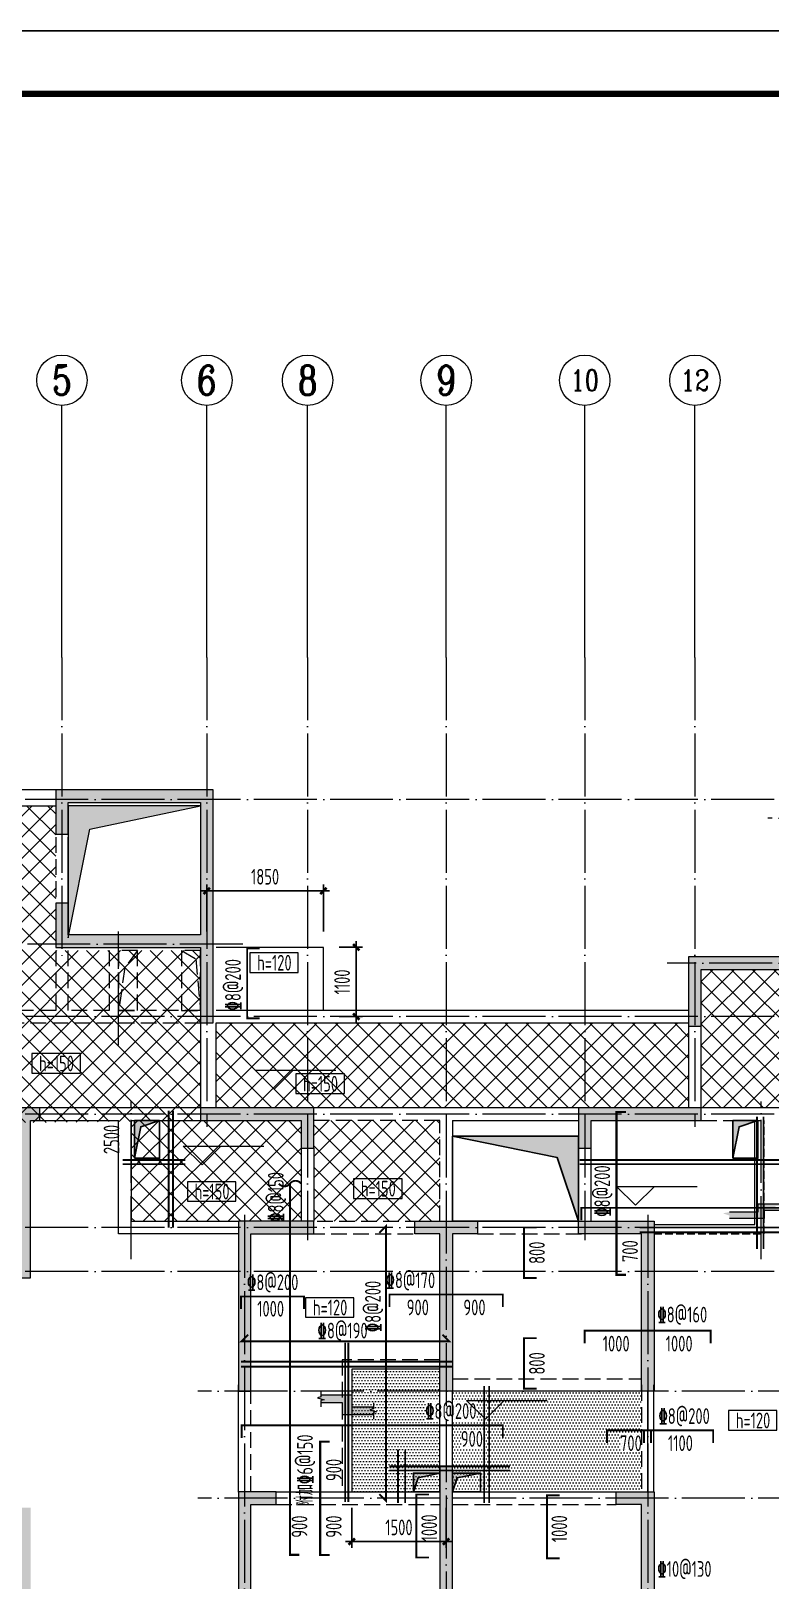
# Model space of a CAD drawing. Extents: x -129922 to 1190196, y -520662 to 139923.
# Drawn here: x 597048 to 608782, y -155945 to -131343 of the extents above; entities that cross this region are included whole.
import ezdxf
from ezdxf.enums import TextEntityAlignment as Align

# ---------------------------------------------------------------- set-up
doc = ezdxf.new("R2010")
doc.units = 0
doc.header["$LTSCALE"] = 1000
doc.header["$MEASUREMENT"] = 0
doc.linetypes.add('DASH', pattern=[0.35, 0.25, -0.1])
doc.linetypes.add('DOTE', pattern=[2.42, 2, -0.2, 0.02, -0.2])
for name, color, linetype, lineweight in [('A-平面-饰线', 11, 'Continuous', 15), ('A-标注-轴号', 3, 'Continuous', 15), ('A-标注-轴号文字', 7, 'Continuous', 15), ('A-轴线-塔楼', 1, 'DOTE', 9), ('A-轴线-隔墙', 41, 'DOTE', 9), ('S-基础-DQ', 6, 'Continuous', 20), ('S-墙柱-HATCH', 251, 'Continuous', 9), ('S-墙柱-WALL', 6, 'Continuous', 20), ('S-板-BEAM', 4, 'DASH', 20), ('S-板-BEAM-CON', 2, 'Continuous', 20), ('S-板-DIM', 3, 'Continuous', 20), ('S-板-文字', 7, 'Continuous', 20), ('S-板-板厚', 191, 'Continuous', 20), ('S-板-板面填充', 251, 'Continuous', 20), ('S-板-标高', 3, 'Continuous', 20), ('S-板-楼板正筋', 107, 'Continuous', 20), ('S-板-楼板正筋文字', 107, 'Continuous', 20), ('S-板-楼板负筋', 1, 'Continuous', 20), ('S-板-楼板负筋文字', 7, 'Continuous', 20), ('S-板-洞口边线', 211, 'Continuous', 20), ('S-通用-THIN', 7, 'Continuous', 20)]:
    doc.layers.add(name, color=color, linetype=linetype, lineweight=lineweight)
for name, color, linetype in [('HOLE', 5, 'Continuous'), ('HOLE_HATCH', 9, 'Continuous'), ('Y-云图图框', 7, 'Continuous'), ('板面填充', 251, 'Continuous'), ('洞口边线', 211, 'Continuous')]:
    doc.layers.add(name, color=color, linetype=linetype)
doc.styles.add('_TCH_AXIS', font='COMPLEX.shx', dxfattribs={"bigfont": 'hztxt.shx'})
doc.styles.add('_YT_Name', font='', dxfattribs={"width": 0.8})
doc.styles.add('_YT_Sign_Text', font='ros.shx', dxfattribs={"width": 0.8, "bigfont": 'hztxt.shx'})
doc.styles.add('BW_Rein', font='tssdeng.shx', dxfattribs={"width": 0.7, "bigfont": 'hztxt.shx'})
doc.styles.add('COMPLEX', font='COMPLEX')
doc.styles.get("Standard").update_dxf_attribs({"font": 'gbenor.shx', "bigfont": 'gbcbig.shx'})
doc.styles.add('TSSD_Dimension', font='tssdeng.shx', dxfattribs={"width": 0.7, "bigfont": 'HZTXT.SHX'})
doc.styles.add('TSSD_Rein', font='tssdeng.shx', dxfattribs={"width": 0.7, "bigfont": 'hztxt.shx'})
doc.styles.add('样式 1', font='tssdeng.shx', dxfattribs={"width": 0.7, "bigfont": 'tssdchn.shx'})
doc.styles.get('_YT_Name').set_extended_font_data('SimHei')
doc.dimstyles.new('TSSD_100_100$0', dxfattribs={"dimtxt": 250, "dimasz": 100, "dimexe": 100, "dimexo": 250, "dimgap": 100, "dimtad": 1, "dimdec": 0, "dimzin": 0, "dimdsep": 46, "dimtxsty": 'TSSD_Dimension', "dimblk": 'ARCHTICK', "dimcen": 0, "dimdle": 100, "dimclrd": 3, "dimclre": 3, "dimclrt": 7, "dimadec": 0, "dimazin": 0, "dimtfac": 1, "dimtdec": 0, "dimtix": 1, "dimtmove": 2, "dimatfit": 0, "dimldrblk": 'ARCHTICK', "dimfxl": 0, "dimtolj": 1, "dimtzin": 0, "dimarcsym": 0})
pattern_1 = [(45, (-3721526.9, 350783.6), (-168.379802, 168.379802), []), (135, (-3721526.9, 350783.6), (-168.379802, -168.379802), [])]

# ---------------------------------------------------------------- blocks, each defined once
blk = doc.blocks.new('_AXISO')
blk.add_circle((0, 0), 0.5)
at = {"layer": 'S-板-文字', "style": 'COMPLEX', "width": 1.041667}
blk.add_attdef('A', text='', height=0.56, dxfattribs=at).set_placement((-0.25, -0.28), (0.25, -0.28), align=Align.FIT)
blk = doc.blocks.new('ZHOUWANG3')
at = {"layer": 'A-标注-轴号'}
for p, q in [((99452, 248942), (99452, 252942)), ((101752, 248942), (101752, 252942)), ((103352, 248942), (103352, 252942)), ((105552, 248942), (105552, 252942)), ((107752, 248942), (107752, 252942)), ((109502, 248942), (109502, 252942))]:
    blk.add_line(p, q, dxfattribs=at)
at = {"layer": 'A-轴线-塔楼', "linetype": 'DOTE', "ltscale": 0.5}
for p, q in [((99452, 248942), (99452, 244136)), ((101752, 248942), (101752, 241486)), ((103352, 248942), (103352, 239686)), ((105552, 248942), (105552, 226834)), ((107752, 248942), (107752, 239686)), ((109502, 248942), (109502, 241486)), ((139798, 246686), (85362, 246686)), ((115570, 246386), (110660, 246386)), ((102322, 244386), (85362, 244386)), ((115570, 244086), (109062, 244086)), ((139798, 243236), (85362, 243236)), ((139798, 241686), (85362, 241686)), ((139798, 239886), (85362, 239886)), ((102352, 240086), (102352, 226834)), ((108752, 240086), (108752, 226834)), ((139798, 239186), (85362, 239186)), ((122394, 235586), (101608, 235586))]:
    blk.add_line(p, q, dxfattribs=at)
at = {"layer": 'A-轴线-隔墙', "ltscale": 0.5}
for p, q in [((100352, 242784), (100352, 244586)), ((100552, 239386), (100552, 241886)), ((110552, 239386), (110552, 241886)), ((122394, 237286), (101608, 237286))]:
    blk.add_line(p, q, dxfattribs=at)
at = {"layer": 'A-标注-轴号'}
ref = blk.add_blockref('_AXISO', (99452, 253342), dxfattribs=dict(at, xscale=800, yscale=800, zscale=800))
ref.add_attrib('A', '5', dxfattribs={"layer": 'A-标注-轴号文字', "height": 466, "style": '_TCH_AXIS'}).set_placement((99297, 253109), (99607, 253109), align=Align.FIT)
ref = blk.add_blockref('_AXISO', (101752, 253342), dxfattribs=dict(at, xscale=800, yscale=800, zscale=800))
ref.add_attrib('A', '6', dxfattribs={"layer": 'A-标注-轴号文字', "height": 466, "style": '_TCH_AXIS'}).set_placement((101597, 253109), (101907, 253109), align=Align.FIT)
ref = blk.add_blockref('_AXISO', (103352, 253342), dxfattribs=dict(at, xscale=800, yscale=800, zscale=800))
ref.add_attrib('A', '8', dxfattribs={"layer": 'A-标注-轴号文字', "height": 466, "style": '_TCH_AXIS'}).set_placement((103197, 253109), (103507, 253109), align=Align.FIT)
ref = blk.add_blockref('_AXISO', (105552, 253342), dxfattribs=dict(at, xscale=800, yscale=800, zscale=800))
ref.add_attrib('A', '9', dxfattribs={"layer": 'A-标注-轴号文字', "height": 466, "style": '_TCH_AXIS'}).set_placement((105397, 253109), (105707, 253109), align=Align.FIT)
ref = blk.add_blockref('_AXISO', (107752, 253342), dxfattribs=dict(at, xscale=800, yscale=800, zscale=800))
ref.add_attrib('A', '10', dxfattribs={"layer": 'A-标注-轴号文字', "height": 328.4, "style": '_TCH_AXIS'}).set_placement((107525, 253178), (107979, 253178), align=Align.FIT)
ref = blk.add_blockref('_AXISO', (109502, 253342), dxfattribs=dict(at, xscale=800, yscale=800, zscale=800))
ref.add_attrib('A', '12', dxfattribs={"layer": 'A-标注-轴号文字', "height": 328.4, "style": '_TCH_AXIS'}).set_placement((109275, 253178), (109729, 253178), align=Align.FIT)
blk = doc.blocks.new('ECMCTK_A1_横_单行图名--0')
at = {"color": 4}
blk.add_lwpolyline([(0, 0), (841, 0), (841, 594), (0, 594)], close=True, dxfattribs=at)
at = {"const_width": 1}
blk.add_lwpolyline([(25, 10), (831, 10), (831, 584), (25, 584)], close=True, dxfattribs=at)
at = {"color": 80, "flags": 3}
for tag, height, p in [('YTHQINS', 3, (34.31, 585.5)), ('ECMCKEY', 3, (292.07, 288.23)), ('YTTQINS', 5.62, (848.03, 12.81)), ('YTBARCODE_T1', 3, (749.78, 5.95)), ('YTFRAME', 3, (652.76, 5.84))]:
    blk.add_attdef(tag, text='', height=height, dxfattribs=at).set_placement(p, align=Align.MIDDLE_CENTER)
for tag, height, style, width, p in [('证书编号', 4, '_YT_Sign_Text', 0.8, (708.87, 43.81)), ('审查批准号', 4, '_YT_Sign_Text', 0.8, (761.06, 43.81)), ('工程号', 4, '_YT_Sign_Text', 0.5, (804.08, 44.12)), ('设计单位', 6, '_YT_Name', 0.8, (623.75, 38.6)), ('建设单位', 4, '_YT_Sign_Text', 0.8, (734.96, 36.11)), ('阶段', 4, '_YT_Sign_Text', 0.8, (804.08, 35.81)), ('项目号', 4, '_YT_Sign_Text', 0.5, (822.08, 33.72)), ('项目名称', 4, '_YT_Sign_Text', 0.8, (734.96, 28.11)), ('专业', 4, '_YT_Sign_Text', 0.8, (804.08, 27.31)), ('图纸编号', 4, '_YT_Sign_Text', 0.5, (803.93, 19.36)), ('图纸名称', 4.5, '_YT_Name', 0.8, (735.39, 15.06)), ('版本号', 4, '_YT_Sign_Text', 0.8, (822.08, 13)), ('出图比例', 4.2, '_YT_Sign_Text', 0.8, (681.82, 11.78)), ('日期', 4, '_YT_Sign_Text', 0.5, (803.88, 12.13))]:
    blk.add_attdef(tag, text='', height=height, dxfattribs=dict(style=style, width=width)).set_placement(p, align=Align.CENTER)
at = {"style": '_YT_Sign_Text', "width": 0.8, "flags": 3}
for tag, p, height in [('[审定人]', (590.95, 27.81), 4.1), ('{审定人}', (605.87, 26.45), 6.24), ('[校对人]', (642.23, 27.82), 4.1), ('{校对人}', (658.35, 26.53), 6.24), ('{审核人}', (606.98, 18.44), 6.24), ('[设计人]', (642.47, 20.21), 4.1), ('{设计人}', (658.48, 18.54), 6.24), ('[审核人]', (591.01, 19.76), 4.1), ('{项目负责人}', (608.28, 10.72), 6.24), ('{专业负责人}', (658.58, 10.36), 6.24), ('[项目负责人]', (590.78, 12.01), 4.1), ('[专业负责人]', (642.74, 11.77), 4.1)]:
    blk.add_attdef(tag, p, '', height=height, dxfattribs=at)
at = {"color": 80, "flags": 3}
for tag, p in [('YTQRCODE', (551.04, 11.91)), ('YTBZSIT', (25, 10)), ('EXT_TK_LEFT', (25, 10))]:
    blk.add_attdef(tag, p, '', height=3, dxfattribs=at)
blk = doc.blocks.new('BW-525078071', base_point=(4324908, -588234))
at = {"layer": 'S-板-洞口边线', "linetype": 'DASH'}
for points in [[(4324908, -587234), (4324908, -588184), (4325208, -588184), (4325208, -587234), (4324908, -587234)], [(4325208, -587234), (4325008, -587502), (4324908, -588184)], [(4325908, -587234), (4325908, -588184), (4326208, -588184), (4326208, -587234), (4325908, -587234)], [(4325908, -587234), (4326133, -587368), (4326208, -588184)], [(4346408, -587484), (4346408, -588184), (4346708, -588184), (4346708, -587484), (4346408, -587484)], [(4346708, -587484), (4346508, -587752), (4346408, -588184)], [(4347408, -587484), (4347408, -588184), (4347708, -588184), (4347708, -587484), (4347408, -587484)], [(4347408, -587484), (4347633, -587618), (4347708, -588184)], [(4338158, -587534), (4338158, -588334), (4338458, -588334), (4338458, -587534), (4338158, -587534)], [(4338458, -587534), (4338258, -587802), (4338158, -588334)], [(4339158, -587534), (4339158, -588334), (4339458, -588334), (4339458, -587534), (4339158, -587534)], [(4339158, -587534), (4339383, -587668), (4339458, -588334)]]:
    blk.add_lwpolyline(points, dxfattribs=at)
blk = doc.blocks.new('新块')
at = {"layer": 'S-基础-DQ'}
h = blk.add_hatch(color=8, dxfattribs=at)
h.dxf.hatch_style = 1
h.paths.add_polyline_path([(100, 25), (371, 25), (371, 54), (266, 91), (455, 125), (0, 125), (0, 0), (-451, 0), (-556, -19), (-451, -56), (-451, -100), (100, -100)])
for points in [[(455, 125), (0, 125), (0, 0), (-451, 0)], [(371, 25), (100, 25), (100, -100), (-451, -100)]]:
    blk.add_lwpolyline(points, dxfattribs=at)
blk = doc.blocks.new('BW-40591366', base_point=(4327241, -517169))
at = {"layer": 'S-板-板面填充'}
h = blk.add_hatch(color=256, dxfattribs=at)
h.dxf.hatch_style = 1
h.paths.add_polyline_path([(4341141, -497329), (4339041, -497329), (4339041, -499429), (4339386, -497699)])
h = blk.add_hatch(dxfattribs=at)
h.set_pattern_fill('DOTS', color=256, scale=30, style=0)
h.set_pattern_definition([(0, (19874.037, -2898.71), (23.8125, 47.625), [0, -47.625])])
h.paths.add_polyline_path([(4343541, -506279), (4344940, -506279), (4344940, -508229), (4343541, -508229)])
h = blk.add_hatch(color=256, dxfattribs=at)
h.dxf.hatch_style = 1
h.paths.add_polyline_path([(4343051, -506778), (4343106, -506763), (4342996, -506733), (4343051, -506718), (4343051, -506688), (4343541, -506688), (4343541, -506878), (4343886, -506878), (4343886, -506908), (4343831, -506923), (4343936, -506953), (4343886, -506968), (4343886, -506998), (4343391, -506998), (4343391, -506808), (4343051, -506808)])
h = blk.add_hatch(dxfattribs=at)
h.set_pattern_fill('DOTS', color=256, scale=30, style=0)
h.set_pattern_definition([(0, (24274.515, 94342.736), (23.8125, 47.625), [0, -47.625])])
h.paths.add_polyline_path([(4345141, -506629), (4348149, -506629), (4348141, -508229), (4345141, -508229)])
at = {"layer": '板面填充'}
h = blk.add_hatch(color=256, dxfattribs=at)
h.dxf.hatch_style = 1
h.paths.add_polyline_path([(4347141, -503929), (4347141, -502579), (4345141, -502579), (4346803, -502916)])
at = {"layer": 'A-平面-饰线'}
for points in [[(4343091, -500579), (4343091, -499579), (4341391, -499579)], [(4345141, -502579), (4347141, -502579)]]:
    blk.add_lwpolyline(points, dxfattribs=at)
at = {"layer": 'S-基础-DQ', "ltscale": 0.5}
for points in [[(4348341, -503979), (4349941, -503979), (4349941, -502329)], [(4348241, -508229), (4348241, -506629)]]:
    blk.add_lwpolyline(points, dxfattribs=at)
at = {"layer": 'S-基础-DQ', "linetype": 'DASH', "ltscale": 0.5}
blk.add_lwpolyline([(4348341, -504129), (4350091, -504129), (4350091, -502329)], dxfattribs=at)
at = {"layer": 'S-板-BEAM'}
for p, q in [((4338841, -497829), (4338841, -498929)), ((4338841, -499629), (4338841, -500579)), ((4339041, -500579), (4339041, -499629)), ((4339691, -499629), (4339691, -500579)), ((4339841, -500579), (4339841, -499629)), ((4338841, -500579), (4337041, -500579)), ((4339691, -500579), (4339041, -500579)), ((4341141, -500579), (4339841, -500579)), ((4337041, -500779), (4341141, -500779)), ((4344941, -502329), (4342941, -502329)), ((4344941, -503929), (4344941, -502329)), ((4349091, -502329), (4350041, -502329)), ((4342991, -503929), (4344541, -503929)), ((4342866, -504129), (4344541, -504129)), ((4345541, -504129), (4347216, -504129)), ((4345141, -506429), (4348141, -506429)), ((4348141, -506529), (4348141, -508229)), ((4341941, -508229), (4341941, -506629)), ((4342341, -508429), (4344941, -508429)), ((4345141, -508429), (4347741, -508429))]:
    blk.add_line(p, q, dxfattribs=at)
at = {"layer": 'S-板-BEAM-CON'}
for p, q in [((4338841, -497079), (4336941, -497079)), ((4337041, -497329), (4338841, -497329)), ((4339041, -498929), (4339041, -497829)), ((4348891, -500579), (4341391, -500579)), ((4341141, -500779), (4341141, -502129)), ((4341391, -500779), (4348891, -500779)), ((4341391, -502129), (4341391, -500779)), ((4348891, -500829), (4348891, -502129)), ((4349091, -502129), (4349091, -500829)), ((4341141, -502129), (4338591, -502129)), ((4338591, -502329), (4339841, -502329)), ((4339841, -504129), (4339841, -502329)), ((4340041, -502329), (4340041, -503929)), ((4340041, -502329), (4341141, -502329)), ((4347141, -502129), (4342941, -502129)), ((4345141, -502329), (4347141, -502329)), ((4345141, -502329), (4345141, -503929)), ((4351491, -502129), (4349091, -502129)), ((4342741, -502769), (4342741, -503929)), ((4342941, -502769), (4342941, -503929)), ((4347141, -503929), (4347141, -502769)), ((4347341, -503929), (4347341, -502769)), ((4340041, -503929), (4341741, -503929)), ((4345541, -503929), (4347091, -503929)), ((4341741, -504129), (4339841, -504129)), ((4341741, -506529), (4341741, -508229)), ((4348341, -508229), (4348341, -506529)), ((4344941, -508229), (4344941, -506629)), ((4348141, -506629), (4345141, -506629)), ((4345141, -508229), (4345141, -506629)), ((4344941, -508229), (4342341, -508229)), ((4347741, -508229), (4345141, -508229))]:
    blk.add_line(p, q, dxfattribs=at)
at = {"layer": 'S-板-洞口边线'}
blk.add_lwpolyline([(4341141, -497329), (4339041, -497329), (4339041, -499429), (4339386, -497699)], close=True, dxfattribs=at)
at = {"layer": 'S-板-洞口边线', "linetype": 'DASH'}
blk.add_lwpolyline([(4344941, -506129), (4343391, -506129), (4343391, -508229)], dxfattribs=at)
at = {"layer": 'S-板-洞口边线', "ltscale": 0.5}
blk.add_lwpolyline([(4344941, -506279), (4343541, -506279), (4343541, -508229)], dxfattribs=at)
at = {"layer": 'S-板-洞口边线'}
for points in [[(4343051, -506688), (4343541, -506688), (4343541, -506878), (4343886, -506878)], [(4343051, -506808), (4343391, -506808), (4343391, -506998), (4343886, -506998)]]:
    blk.add_lwpolyline(points, dxfattribs=at)
at = {"layer": 'S-通用-THIN', "flags": 128}
for points in [[(4343051, -506623), (4343051, -506718), (4342996, -506733), (4343106, -506763), (4343051, -506778), (4343051, -506878)], [(4343886, -506813), (4343886, -506908), (4343831, -506923), (4343936, -506953), (4343886, -506968), (4343886, -507068)]]:
    blk.add_lwpolyline(points, dxfattribs=at)
at = {"layer": '洞口边线'}
for points in [[(4347141, -503929), (4347141, -502579), (4345141, -502579), (4346803, -502916)], [(4347141, -503929), (4345141, -503929), (4345141, -502579), (4347141, -502579)]]:
    blk.add_lwpolyline(points, close=True, dxfattribs=at)
at = {"layer": 'A-平面-饰线'}
blk.add_blockref('BW-525078071', (4339841, -500629), dxfattribs=at)
at = {"layer": 'S-基础-DQ'}
blk.add_blockref('新块', (4349991, -503783), dxfattribs=at)
blk = doc.blocks.new('_ArchTick')
at = {"color": 0, "linetype": 'ByBlock', "const_width": 0.4}
blk.add_lwpolyline([(-0.5, -0.5), (0.5, 0.5)], dxfattribs=at)
blk = doc.blocks.new('*D1142')
at = {"layer": 'Defpoints', "color": 0, "transparency": 16777216}
for p in [(602140, -154546), (603640, -154546), (603640, -155334)]:
    blk.add_point(p, dxfattribs=at)
at = {"layer": 'S-板-DIM', "color": 3, "lineweight": -2, "transparency": 16777216}
for p, q in [((602140, -154796), (602140, -155434)), ((603640, -154796), (603640, -155434)), ((602040, -155334), (603740, -155334))]:
    blk.add_line(p, q, dxfattribs=at)
at = {"layer": 'S-板-DIM', "color": 3, "lineweight": -2, "transparency": 16777216, "xscale": 100, "yscale": 100, "zscale": 100}
for p, rotation in [((602140, -155334), 179.9995805632971), ((603640, -155334), 359.9995805632971)]:
    blk.add_blockref('_ArchTick', p, dxfattribs=dict(at, rotation=rotation))
at = {"layer": 'S-板-DIM', "color": 7, "transparency": 16777216, "insert": (602890, -155109), "char_height": 250, "attachment_point": 5, "rotation": 359.9996, "style": 'TSSD_Dimension'}
blk.add_mtext('\\A1;1500', dxfattribs=at)
blk = doc.blocks.new('*D1144')
at = {"layer": 'Defpoints', "color": 0, "transparency": 16777216}
for p in [(599840, -145000), (599840, -145896), (601690, -145896)]:
    blk.add_point(p, dxfattribs=at)
at = {"layer": 'S-板-DIM', "color": 3, "lineweight": -2, "transparency": 16777216}
for p, q in [((599840, -145646), (599840, -144900)), ((601690, -145646), (601690, -144900)), ((601790, -145000), (599740, -145000))]:
    blk.add_line(p, q, dxfattribs=at)
at = {"layer": 'S-板-DIM', "color": 3, "lineweight": -2, "transparency": 16777216, "xscale": 100, "yscale": 100, "zscale": 100}
for p, rotation in [((599840, -145000), 179.9999972137475), ((601690, -145000), 359.9999972137475)]:
    blk.add_blockref('_ArchTick', p, dxfattribs=dict(at, rotation=rotation))
at = {"layer": 'S-板-DIM', "color": 7, "transparency": 16777216, "insert": (600765, -144775), "char_height": 250, "attachment_point": 5, "rotation": 360, "style": 'TSSD_Dimension'}
blk.add_mtext('\\A1;1850', dxfattribs=at)
blk = doc.blocks.new('*D1145')
at = {"layer": 'Defpoints', "color": 0, "transparency": 16777216}
for p in [(601690, -145896), (601690, -146996), (602213, -146996)]:
    blk.add_point(p, dxfattribs=at)
at = {"layer": 'S-板-DIM', "color": 3, "lineweight": -2, "transparency": 16777216}
for p, q in [((602213, -145796), (602213, -147096)), ((601940, -145896), (602313, -145896)), ((601940, -146996), (602313, -146996))]:
    blk.add_line(p, q, dxfattribs=at)
at = {"layer": 'S-板-DIM', "color": 3, "lineweight": -2, "transparency": 16777216, "xscale": 100, "yscale": 100, "zscale": 100}
for p, rotation in [((602213, -145896), 90), ((602213, -146996), 270)]:
    blk.add_blockref('_ArchTick', p, dxfattribs=dict(at, rotation=rotation))
at = {"layer": 'S-板-DIM', "color": 7, "transparency": 16777216, "insert": (601988, -146446), "char_height": 250, "attachment_point": 5, "rotation": 90, "style": 'TSSD_Dimension'}
blk.add_mtext('\\A1;1100', dxfattribs=at)
blk = doc.blocks.new('sfdhgfjhgfjhgj')
at = {"layer": 'S-墙柱-HATCH'}
h = blk.add_hatch(color=256, dxfattribs=at)
h.paths.add_polyline_path([(327455, 177313), (325055, 177313), (325055, 174013), (325255, 174013), (325255, 174913), (327955, 174913), (327955, 175563), (327755, 175563), (327755, 175113), (325255, 175113), (325255, 177113), (327755, 177113), (327755, 176663), (327955, 176663), (327955, 177713), (327455, 177713)])
h.paths.add_polyline_path([(333255, 177063), (333255, 171693), (333055, 171693), (333055, 172463), (330355, 172463), (330355, 172663), (330455, 172663), (333055, 172663), (333055, 177713), (333655, 177713), (333655, 177063)])
h.paths.add_polyline_path([(338855, 162563), (339105, 162563), (339105, 169963), (338265, 169963), (338265, 170213), (339355, 170213), (339355, 161963), (338855, 161963)])
h.paths.add_polyline_path([(322255, 168163), (322455, 168163), (322455, 170663), (322855, 170663), (322855, 170863), (321855, 170863), (321855, 170663), (322255, 170663)])
h.paths.add_polyline_path([(325455, 166363), (325055, 166363), (325055, 166563), (325655, 166563), (325655, 164063), (325455, 164063)])
h.paths.add_polyline_path([(319255, 170663), (320255, 170663), (320255, 170863), (319055, 170863), (319055, 168163), (319255, 168163)])
h.paths.add_polyline_path([(319255, 166363), (319655, 166363), (319655, 166563), (319055, 166563), (319055, 164063), (319255, 164063)])
h.paths.add_polyline_path([(326255, 172663), (326255, 172463), (324655, 172463), (324655, 172023), (324455, 172023), (324455, 172663)])
h.paths.add_polyline_path([(320055, 172463), (318305, 172463), (318305, 172663), (320255, 172663), (320255, 172023), (320055, 172023)])
h.paths.add_polyline_path([(329155, 169963), (328955, 169963), (328955, 172463), (328805, 172463), (328805, 172663), (329155, 172663)])
h.paths.add_polyline_path([(325455, 170663), (324455, 170663), (324455, 170863), (325655, 170863), (325655, 168163), (325455, 168163)])
h.paths.add_polyline_path([(328505, 162263), (328505, 162563), (328955, 162563), (328955, 166313), (329155, 166313), (329155, 162563), (329955, 162563), (329955, 162263)])
h.paths.add_polyline_path([(321455, 162263), (321455, 162563), (322230, 162563), (322230, 166963), (322480, 166963), (322480, 162563), (323255, 162563), (323255, 162263)])
h.paths.add_polyline_path([(333455, 162563), (333255, 162563), (333255, 166113), (333055, 166113), (333055, 161963), (333455, 161963)])
h.paths.add_polyline_path([(333755, 169963), (333255, 169963), (333255, 167163), (333055, 167163), (333055, 170213), (333755, 170213)])
h.paths.add_polyline_path([(318505, 173963), (318505, 175063), (316905, 175063), (316905, 177363), (314405, 177363), (314405, 175063), (312805, 175063), (312805, 173963), (313005, 173963), (313005, 174863), (315105, 174863), (315105, 175063), (314605, 175063), (314605, 177163), (316705, 177163), (316705, 175063), (316205, 175063), (316205, 174863), (318305, 174863), (318305, 173963)])
h.paths.add_polyline_path([(298055, 177063), (298055, 171693), (298255, 171693), (298255, 172463), (300955, 172463), (300955, 172663), (300855, 172663), (298255, 172663), (298255, 177713), (297655, 177713), (297655, 177063)])
h.paths.add_polyline_path([(292455, 162563), (292205, 162563), (292205, 169963), (293045, 169963), (293045, 170213), (291955, 170213), (291955, 161963), (292455, 161963)])
h.paths.add_polyline_path([(309055, 168163), (308855, 168163), (308855, 170663), (308455, 170663), (308455, 170863), (309455, 170863), (309455, 170663), (309055, 170663)])
h.paths.add_polyline_path([(305855, 166363), (306255, 166363), (306255, 166563), (305655, 166563), (305655, 164063), (305855, 164063)])
h.paths.add_polyline_path([(312055, 170663), (311055, 170663), (311055, 170863), (312255, 170863), (312255, 168163), (312055, 168163)])
h.paths.add_polyline_path([(312055, 166363), (311655, 166363), (311655, 166563), (312255, 166563), (312255, 164063), (312055, 164063)])
h.paths.add_polyline_path([(305055, 172663), (305055, 172463), (306655, 172463), (306655, 172023), (306855, 172023), (306855, 172663)])
h.paths.add_polyline_path([(305055, 175213), (305055, 174013), (305255, 174013), (305255, 177713), (302755, 177713), (302755, 177013), (302955, 177013), (302955, 177513), (305055, 177513), (305055, 175413), (302955, 175413), (302955, 175913), (302755, 175913), (302755, 175213)])
h.paths.add_polyline_path([(311255, 172463), (313005, 172463), (313005, 172663), (311055, 172663), (311055, 172023), (311255, 172023)])
h.paths.add_polyline_path([(302155, 169963), (302355, 169963), (302355, 172463), (302505, 172463), (302505, 172663), (302155, 172663)])
h.paths.add_polyline_path([(315555, 169963), (315755, 169963), (315755, 172463), (316105, 172463), (316105, 172663), (315205, 172663), (315205, 172463), (315555, 172463)])
h.paths.add_polyline_path([(305855, 170663), (306855, 170663), (306855, 170863), (305655, 170863), (305655, 168163), (305855, 168163)])
h.paths.add_polyline_path([(302805, 162263), (302805, 162563), (302355, 162563), (302355, 166313), (302155, 166313), (302155, 162563), (301355, 162563), (301355, 162263)])
h.paths.add_polyline_path([(309855, 162263), (309855, 162563), (309055, 162563), (309055, 166963), (308855, 166963), (308855, 162563), (308055, 162563), (308055, 162263)])
h.paths.add_polyline_path([(316555, 162263), (316555, 162563), (315755, 162563), (315755, 166313), (315555, 166313), (315555, 162563), (314755, 162563), (314755, 162263)])
h.paths.add_polyline_path([(297855, 162563), (298055, 162563), (298055, 166113), (298255, 166113), (298255, 161963), (297855, 161963)])
h.paths.add_polyline_path([(297555, 169963), (298055, 169963), (298055, 167163), (298255, 167163), (298255, 170213), (297555, 170213)])
at = {"layer": 'S-墙柱-WALL'}
for points in [[(305055, 175213), (305055, 174013), (305255, 174013), (305255, 177713), (302755, 177713), (302755, 177013), (302955, 177013), (302955, 177513), (305055, 177513), (305055, 175413), (302955, 175413), (302955, 175913), (302755, 175913), (302755, 175213)], [(318505, 173963), (318505, 175063), (316905, 175063), (316905, 177363), (314405, 177363), (314405, 175063), (312805, 175063), (312805, 173963), (313005, 173963), (313005, 174863), (315105, 174863), (315105, 175063), (314605, 175063), (314605, 177163), (316705, 177163), (316705, 175063), (316205, 175063), (316205, 174863), (318305, 174863), (318305, 173963)], [(302155, 169963), (302355, 169963), (302355, 172463), (302505, 172463), (302505, 172663), (302155, 172663)], [(305055, 172663), (305055, 172463), (306655, 172463), (306655, 172023), (306855, 172023), (306855, 172663)], [(311255, 172463), (313005, 172463), (313005, 172663), (311055, 172663), (311055, 172023), (311255, 172023)], [(305855, 170663), (306855, 170663), (306855, 170863), (305655, 170863), (305655, 168163), (305855, 168163)], [(309055, 168163), (308855, 168163), (308855, 170663), (308455, 170663), (308455, 170863), (309455, 170863), (309455, 170663), (309055, 170663)], [(312055, 170663), (311055, 170663), (311055, 170863), (312255, 170863), (312255, 168163), (312055, 168163)], [(309855, 162263), (309855, 162563), (309055, 162563), (309055, 166963), (308855, 166963), (308855, 162563), (308055, 162563), (308055, 162263)], [(305855, 166363), (306255, 166363), (306255, 166563), (305655, 166563), (305655, 164063), (305855, 164063)], [(312055, 166363), (311655, 166363), (311655, 166563), (312255, 166563), (312255, 164063), (312055, 164063)]]:
    blk.add_lwpolyline(points, close=True, dxfattribs=at)
blk = doc.blocks.new('sgjhfgjhgj')
at = {"layer": 'HOLE_HATCH', "ltscale": 0.5}
for points in [[(272519, 605212), (272919, 605212), (272619, 605112), (272519, 604612)], [(282019, 605212), (282419, 605212), (282119, 605112), (282019, 604612)], [(276948, 599612), (277368, 599612), (277023, 599537), (276948, 599312)], [(277569, 599612), (278014, 599612), (277644, 599537), (277569, 599312)]]:
    blk.add_hatch(color=256, dxfattribs=at).paths.add_polyline_path(points)
at = {"layer": 'HOLE', "ltscale": 0.5}
for points in [[(272519, 604612), (272919, 604612), (272919, 605212), (272519, 605212)], [(282019, 604612), (282419, 604612), (282419, 605212), (282019, 605212)], [(276948, 599312), (277368, 599312), (277368, 599612), (276948, 599612)], [(277569, 599312), (278014, 599312), (278014, 599612), (277569, 599612)]]:
    blk.add_lwpolyline(points, close=True, dxfattribs=at)
for points in [[(272519, 604612), (272619, 605112), (272919, 605212)], [(282019, 604612), (282119, 605112), (282419, 605212)], [(276948, 599312), (277023, 599537), (277368, 599612)], [(277569, 599312), (277644, 599537), (278014, 599612)]]:
    blk.add_lwpolyline(points, dxfattribs=at)

msp = doc.modelspace()

# ---------------------------------------------------------------- hatches: boundary and pattern name
at = {"layer": 'S-板-板面填充'}
h = msp.add_hatch(dxfattribs=at)
h.set_pattern_fill('ANSI37', color=256, scale=150, style=0)
h.set_pattern_definition([(45, (-3726468.42, 509117.52), (-168.379802, 168.379802), []), (135, (-3726468.42, 509117.52), (-168.379802, -168.379802), [])])
h.paths.add_polyline_path([(599739.7, -145946.5), (597439.7, -145946.5), (597439.7, -143646.5), (595639.7, -143646.5), (595639.7, -148696.5), (599739.7, -148646.5)])
h = msp.add_hatch(dxfattribs=at)
h.set_pattern_fill('ANSI37', color=256, scale=150, style=0)
h.set_pattern_definition(pattern_1)
h.paths.add_polyline_path([(607689.7, -146246.5), (612989.8, -146246.5), (612989.8, -148446.5), (607689.7, -148446.5)])
h = msp.add_hatch(dxfattribs=at)
h.set_pattern_fill('ANSI37', color=256, scale=150, style=0)
h.set_pattern_definition([(45, (-3726468.42, 503833.44), (-168.379802, 168.379802), []), (135, (-3726468.42, 503833.44), (-168.379802, -168.379802), [])])
h.paths.add_polyline_path([(599989.7, -147096.5), (607489.7, -147096.5), (607489.7, -148446.5), (599989.7, -148446.5)])
h = msp.add_hatch(dxfattribs=at)
h.set_pattern_fill('ANSI37', color=256, scale=150, style=0)
h.set_pattern_definition(pattern_1)
h.paths.add_polyline_path([(598639.7, -148646.5), (601339.7, -148646.5), (601339.7, -150246.5), (598639.7, -150246.5)])
h = msp.add_hatch(dxfattribs=at)
h.set_pattern_fill('ANSI37', color=256, scale=150, style=0)
h.set_pattern_definition(pattern_1)
h.paths.add_polyline_path([(601539.8, -148646.5), (603539.8, -148646.5), (603539.8, -150246.5), (601539.8, -150246.5)])

# ---------------------------------------------------------------- linework, layer by layer
at = {"layer": 'S-板-板厚'}
for points in [[(601290.8, -145983.9), (600520.5, -145983.9), (600520.5, -146294.1), (601290.8, -146294.1)], [(597831.5, -147583.7), (597061.2, -147583.7), (597061.2, -147894), (597831.5, -147894)], [(602024.1, -147905.5), (601253.8, -147905.5), (601253.8, -148215.8), (602024.1, -148215.8)], [(602941.3, -149572.6), (602171, -149572.6), (602171, -149882.9), (602941.3, -149882.9)], [(600301.1, -149618), (599530.8, -149618), (599530.8, -149928.3), (600301.1, -149928.3)], [(602176, -151460.6), (601405.7, -151460.6), (601405.7, -151770.9), (602176, -151770.9)], [(608891.3, -153253.5), (608120.9, -153253.5), (608120.9, -153563.7), (608891.3, -153563.7)]]:
    msp.add_lwpolyline(points, close=True, dxfattribs=at)
at = {"layer": 'S-板-标高'}
for p, q in [((600908.1, -148147), (600608.1, -147847)), ((600608.1, -147847), (601889.1, -147847)), ((600908.1, -148147), (601208.1, -147847)), ((599763.6, -149353.2), (599463.6, -149053.2)), ((599463.6, -149053.2), (600744.6, -149053.2)), ((599763.6, -149353.2), (600063.6, -149053.2)), ((606645.6, -149992.4), (606345.6, -149692.4)), ((606345.6, -149692.4), (607626.6, -149692.4)), ((606645.6, -149992.4), (606945.6, -149692.4)), ((604263.1, -153392.2), (603963.1, -153092.2)), ((603963.1, -153092.2), (605244.1, -153092.2)), ((604263.1, -153392.2), (604563.1, -153092.2))]:
    msp.add_line(p, q, dxfattribs=at)
at = {"layer": 'S-板-楼板正筋', "const_width": 30}
for points in [[(599234.6, -148489), (599234.6, -150349.4)], [(599302.3, -148489), (599302.3, -150349.4)], [(608574.9, -148588.1), (608574.9, -150685.6)], [(608679.4, -148588.1), (608679.4, -150685.6)], [(598501.2, -149273), (599496.4, -149273)], [(598501.2, -149340.5), (599496.4, -149340.5)], [(605758.8, -149273), (614934.5, -149273)], [(605758.8, -149340.5), (614934.5, -149340.5)], [(602577.6, -154579.7), (602683.7, -154685.8), (602683.7, -150323.2), (602577.6, -150429.2)], [(613867.8, -150346.5), (606710.2, -150346.5)], [(613867.8, -150422.3), (606710.2, -150422.3)], [(600494.2, -152048.1), (600388.1, -152154.2), (603687, -152154.2), (603580.9, -152048.1)], [(602035.6, -152176.6), (602035.6, -154707.1)], [(602085.1, -152176.6), (602085.1, -154707.1)], [(600380.6, -152475.6), (603752.6, -152475.6)], [(600380.6, -152557.1), (603752.6, -152557.1)], [(604242.6, -154719), (604242.6, -152861)], [(604323.1, -154719), (604323.1, -152861)], [(602874.1, -154719), (602874.1, -153872.5)], [(602989.1, -154719), (602989.1, -153883)], [(604655.6, -154140.5), (602737.5, -154140.5)], [(604655.6, -154206), (602737.5, -154206)]]:
    msp.add_lwpolyline(points, dxfattribs=at)
at = {"layer": 'S-板-楼板负筋'}
for points, const_width in [([(600680.4, -147023.4), (600480.4, -147023.4), (600480.4, -145913.3), (600680.4, -145913.3)], 30), ([(606493.6, -151096.5), (606343.6, -151096.5), (606343.6, -148511.9), (606493.6, -148511.9)], 35), ([(601310.3, -155545.9), (601160.3, -155545.9), (601160.3, -149648.7)], 35), ([(605786.6, -150232.8), (605786.6, -150032.8), (614853.5, -150032.8), (614853.5, -150232.8)], 30), ([(605076.1, -151146.5), (604876.1, -151146.5), (604876.1, -150346.5), (605076.1, -150346.5)], 30), ([(600382.6, -151641.9), (600382.6, -151441.9), (601382.6, -151441.9), (601382.6, -151641.9)], 30), ([(602739.7, -151610.4), (602739.7, -151410.4), (604539.7, -151410.4), (604539.7, -151610.4)], 30), ([(605839.7, -152185.4), (605839.7, -151985.4), (607839.7, -151985.4), (607839.7, -152185.4)], 30), ([(605076.1, -152904.3), (604876.1, -152904.3), (604876.1, -152104.3), (605076.1, -152104.3)], 30), ([(604539.7, -153686.6), (604539.7, -153486.6), (600393.1, -153486.6), (600393.1, -153686.6)], 30), ([(601789.5, -155546.5), (601639.5, -155546.5), (601639.5, -153746.5), (601789.5, -153746.5)], 35), ([(606193.2, -153766.5), (606193.2, -153566.5), (606893.2, -153566.5), (606893.2, -153766.5)], 30), ([(606779.7, -153766.5), (606779.7, -153566.5), (607879.7, -153566.5), (607879.7, -153766.5)], 30), ([(603365.7, -155586.5), (603165.7, -155586.5), (603165.7, -154586.5), (603365.7, -154586.5)], 30), ([(605442, -155600.4), (605242, -155600.4), (605242, -154600.4), (605442, -154600.4)], 30)]:
    msp.add_lwpolyline(points, dxfattribs=dict(at, const_width=const_width))
at = {"layer": 'S-板-楼板负筋', "const_width": 30}
msp.add_lwpolyline([(601337.3, -149648.7, 0.5), (601160.3, -149648.7, -0.5), (600983.3, -149648.7)], format="xyb", dxfattribs=at)

# ---------------------------------------------------------------- block references
for name, p in [('ZHOUWANG3', (498087.8, -390232.9)), ('BW-40591366', (585839.7, -163487)), ('sgjhfgjhgj', (326171.2, -753858.6))]:
    msp.add_blockref(name, p)
at = {"layer": 'S-墙柱-HATCH'}
msp.add_blockref('sfdhgfjhgfjhgj', (294685.1, -321109.5), dxfattribs=at)
at = {"layer": 'Y-云图图框', "xscale": 100, "yscale": 100, "zscale": 100}
msp.add_blockref('ECMCTK_A1_横_单行图名--0', (569979.6, -190742.5), dxfattribs=at)

# ---------------------------------------------------------------- texts
at = {"layer": 'S-板-板厚', "style": 'TSSD_Rein', "width": 0.7}
for s, p in [('h=120', (600911.7, -146140.4)), ('h=150', (597452.3, -147740.2)), ('h=150', (601644.9, -148062)), ('h=150', (599921.9, -149774.5)), ('h=150', (602562.1, -149729.1)), ('h=120', (601796.9, -151617.1)), ('h=120', (608512.1, -153410))]:
    msp.add_text(s, height=250, dxfattribs=at).set_placement(p, align=Align.MIDDLE)
at = {"layer": 'S-板-楼板正筋文字', "linetype": 'Continuous', "style": '样式 1', "width": 0.7}
msp.add_text('\x848@200', height=250, rotation=90, dxfattribs=at).set_placement((602601.7, -152009.7))
at = {"layer": 'S-板-楼板正筋文字', "style": '样式 1', "width": 0.7}
msp.add_text('\x848@190', height=250, dxfattribs=at).set_placement((601597.6, -152108.4))
at = {"layer": 'S-板-楼板负筋文字', "style": '样式 1', "width": 0.7}
msp.add_text('\x848@200', height=250, rotation=90, dxfattribs=at).set_placement((600379.7, -146899.4))
at = {"layer": 'S-板-楼板负筋文字', "width": 0.7}
for s, style, p in [('2500', '样式 1', (598201.2, -148947.6)), ('700', 'BW_Rein', (606434.7, -150721.5)), ('800', '样式 1', (604956.1, -150746.5)), ('800', '样式 1', (604956.1, -152504.3)), ('900', 'BW_Rein', (601730.6, -154196.5)), ('900', 'BW_Rein', (601186.1, -155096.5)), ('900', 'BW_Rein', (601730.6, -155096.5)), ('1000', '样式 1', (603245.7, -155116.5))]:
    msp.add_text(s, height=250, rotation=90, dxfattribs=dict(at, style=style)).set_placement(p, align=Align.TOP_CENTER)
at = {"layer": 'S-板-楼板负筋文字', "style": 'BW_Rein', "width": 0.7}
for s, p in [('\x848@150', (601059.5, -149464.1)), ('\x848@200', (606242.8, -149358.8)), ('附加\x846@150', (601523.4, -153633.4))]:
    msp.add_text(s, height=250, rotation=90, dxfattribs=at).set_placement(p, align=Align.RIGHT)
at = {"layer": 'S-板-楼板负筋文字', "style": '样式 1', "width": 0.7}
for s, p in [('\x848@200', (600476.6, -151341.1)), ('\x848@170', (602677.3, -151309.6)), ('\x848@200', (603304.3, -153385.8)), ('\x8410@130', (606992.2, -155894.2))]:
    msp.add_text(s, height=250, dxfattribs=at).set_placement(p)
at = {"layer": 'S-板-楼板负筋文字', "linetype": 'Continuous', "style": '样式 1', "width": 0.7}
for s, p in [('1000', (600852.6, -151511.6)), ('1000', (606339.7, -152065.4)), ('1000', (607339.7, -152065.4)), ('1100', (607359.7, -153646.5))]:
    msp.add_text(s, height=250, dxfattribs=at).set_placement(p, align=Align.TOP_CENTER)
at = {"layer": 'S-板-楼板负筋文字', "style": '样式 1', "width": 0.7}
for s, p in [('900', (603189.7, -151490.4)), ('900', (604089.7, -151490.4)), ('900', (604048.5, -153577.7)), ('700', (606573.2, -153646.5))]:
    msp.add_text(s, height=250, dxfattribs=at).set_placement(p, align=Align.TOP_CENTER)
at = {"layer": 'S-板-楼板负筋文字', "linetype": 'Continuous', "style": '样式 1', "width": 0.7}
for s, p in [('\x848@160', (606992.2, -151854)), ('\x848@200', (607009.1, -153466))]:
    msp.add_text(s, height=250, dxfattribs=at).set_placement(p)
msp.add_text('1000', height=250, rotation=90, dxfattribs=at).set_placement((605311.7, -155130.4), align=Align.TOP_CENTER)

# ---------------------------------------------------------------- dimensions: what is measured, and where the dimension line sits
at = {"layer": 'S-板-DIM'}
for p1, p2, distance, picture, middle in [((601689.7, -145896.5), (599839.7, -145896.5), -896.6, '*D1144', (600764.7, -144774.9)), ((601689.7, -145896.5), (601689.7, -146996.5), 522.9, '*D1145', (601987.6, -146446.5)), ((602139.8, -154546.5), (603639.7, -154546.5), -787.9, '*D1142', (602889.7, -155109.4))]:
    dim = msp.add_aligned_dim(p1=p1, p2=p2, distance=distance, dimstyle='TSSD_100_100$0', dxfattribs=at)
    dim.commit()
    dim.dimension.update_dxf_attribs({"geometry": picture, "text_midpoint": middle})

doc.saveas('drawing.dxf')
